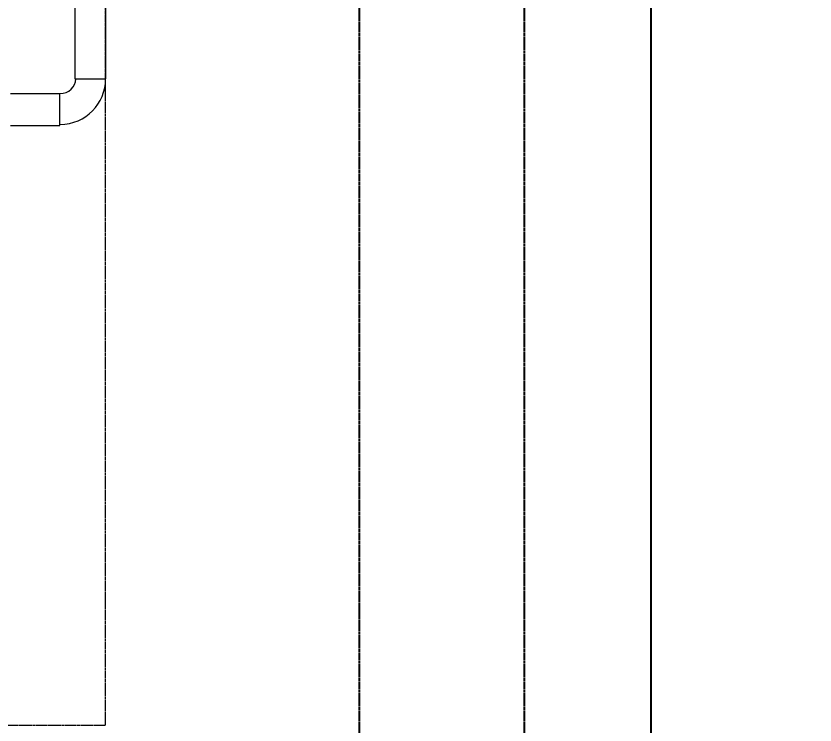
# Model space of a CAD drawing. Header units: millimetres. Extents: x -9013 to 516, y -36629 to 6082.
# Drawn here: x -647.5 to -332.7, y -22600.7 to -22321.4 of the extents above; entities that cross this region are included whole.
import ezdxf

# ---------------------------------------------------------------- set-up
doc = ezdxf.new("R2010")
doc.units = ezdxf.units.MM
doc.header["$LTSCALE"] = 0.05
doc.linetypes.add('CENTER', pattern=[50.8, 31.75, -6.35, 6.35, -6.35])
doc.linetypes.add('CENTER2', pattern=[28.575, 19.05, -3.175, 3.175, -3.175])
doc.layers.get('0').update_dxf_attribs({"lineweight": 18})
doc.layers.get('Defpoints').update_dxf_attribs({"color": 140, "lineweight": 18})
for name, color, linetype in [('1', 7, 'Continuous'), ('2CONC', 4, 'Continuous'), ('HWAT___5CS', 3, 'CENTER2')]:
    doc.layers.add(name, color=color, linetype=linetype)
doc.layers.add('G-Anno-Std-Cntr', color=1, linetype='CENTER2', lineweight=18)
doc.styles.add('trebuchet_MS', font='trebuc.ttf')
doc.dimstyles.new('MGP', dxfattribs={"dimtxt": 2.5, "dimasz": 2.5, "dimexe": 1.25, "dimexo": 0.625, "dimtad": 1, "dimdec": 0, "dimtxsty": 'trebuchet_MS', "dimcen": 2.5, "dimclrt": 7, "dimadec": 0, "dimazin": 0, "dimtfac": 1, "dimtdec": 0, "dimtmove": 0, "dimatfit": 3, "dimfxl": 1.148294, "dimfxlon": 1, "dimarcsym": 2})

# ---------------------------------------------------------------- blocks, each defined once
blk = doc.blocks.new('*D943')
at = {"color": 0, "lineweight": -2, "transparency": 16777216}
for p, q in [((-309.3, -22600.73), (-181.47, -22600.73)), ((-194.47, -22675.73), (-194.47, -22625.73)), ((-309.3, -22700.73), (-181.47, -22700.73))]:
    blk.add_line(p, q, dxfattribs=at)
at = {"color": 0, "transparency": 16777216}
for points in [[(-198.64, -22625.73), (-190.31, -22625.73), (-194.47, -22600.73)], [(-198.64, -22675.73), (-190.31, -22675.73), (-194.47, -22700.73)]]:
    blk.add_solid(points, dxfattribs=at)
at = {"layer": 'Defpoints', "color": 0, "transparency": 16777216}
for p in [(-635.36, -22600.73), (-194.47, -22600.73), (-635.36, -22700.73)]:
    blk.add_point(p, dxfattribs=at)
at = {"color": 7, "transparency": 16777216, "insert": (-213.19, -22650.73), "char_height": 25, "attachment_point": 5, "rotation": 90, "style": 'trebuchet_MS'}
blk.add_mtext('100', dxfattribs=at)
blk = doc.blocks.new('*D944')
at = {"color": 0, "lineweight": -2, "transparency": 16777216}
for p, q in [((-309.3, -22150.73), (-181.47, -22150.73)), ((-194.47, -22575.73), (-194.47, -22175.73)), ((-309.3, -22600.73), (-181.47, -22600.73))]:
    blk.add_line(p, q, dxfattribs=at)
at = {"color": 0, "transparency": 16777216}
for points in [[(-198.64, -22175.73), (-190.31, -22175.73), (-194.47, -22150.73)], [(-198.64, -22575.73), (-190.31, -22575.73), (-194.47, -22600.73)]]:
    blk.add_solid(points, dxfattribs=at)
at = {"layer": 'Defpoints', "color": 0, "transparency": 16777216}
for p in [(-635.36, -22150.73), (-194.47, -22150.73), (-635.36, -22600.73)]:
    blk.add_point(p, dxfattribs=at)
at = {"color": 7, "transparency": 16777216, "insert": (-213.19, -22375.73), "char_height": 25, "attachment_point": 5, "rotation": 90, "style": 'trebuchet_MS'}
blk.add_mtext('450', dxfattribs=at)
blk = doc.blocks.new('*D948')
at = {"color": 0, "lineweight": -2, "transparency": 16777216}
for p, q in [((-145.63, -22050.73), (-17.8, -22050.73)), ((-30.8, -22075.73), (-30.8, -24375.73)), ((-145.63, -24400.73), (-17.8, -24400.73))]:
    blk.add_line(p, q, dxfattribs=at)
at = {"color": 0, "transparency": 16777216}
for points in [[(-34.96, -22075.73), (-26.63, -22075.73), (-30.8, -22050.73)], [(-34.96, -24375.73), (-26.63, -24375.73), (-30.8, -24400.73)]]:
    blk.add_solid(points, dxfattribs=at)
at = {"layer": 'Defpoints', "color": 0, "transparency": 16777216}
for p in [(-397.2, -22050.73), (-397.2, -24400.73), (-30.8, -24400.73)]:
    blk.add_point(p, dxfattribs=at)
at = {"color": 7, "transparency": 16777216, "insert": (-49.52, -23225.73), "char_height": 25, "attachment_point": 5, "rotation": 90, "style": 'trebuchet_MS'}
blk.add_mtext('2350', dxfattribs=at)
blk = doc.blocks.new('gas meter 1')
at = {"layer": '1', "color": 42, "lineweight": 9}
for points in [[(-6242.32, 3115), (-6242.32, 3001.6)], [(-6230.2, 3115), (-6230.2, 3001.6)], [(-6267.74, 2995.74), (-6248.19, 2995.74)], [(-6267.74, 2983.22), (-6248.19, 2983.22)]]:
    blk.add_lwpolyline(points, dxfattribs=at)
at = {"layer": '1', "color": 0, "lineweight": 5}
for points in [[(-6242.32, 3001.6), (-6230.2, 3001.6)], [(-6248.19, 2983.22), (-6248.19, 2995.74)]]:
    blk.add_lwpolyline(points, dxfattribs=at)
at = {"layer": '1', "color": 42, "lineweight": 9}
for points in [[(-6248.19, 2995.74), (-6244.67, 2995.74), (-6241.93, 2998.47), (-6241.93, 3001.6)], [(-6248.19, 2983.62), (-6238.02, 2983.62), (-6230.2, 2991.83), (-6230.2, 3001.6)]]:
    blk.add_open_spline(points, degree=3, dxfattribs=at)
at = {"layer": 'G-Anno-Std-Cntr'}
blk.add_lwpolyline([(-6480.2, 2746.98), (-6230.2, 2746.98), (-6230.2, 3196.98), (-6480.2, 3196.98)], close=True, dxfattribs=at)

msp = doc.modelspace()

# ---------------------------------------------------------------- linework, layer by layer
at = {"layer": '2CONC', "lineweight": -3}
msp.add_line((-397.2, -24400.73), (-397.2, -22050.73), dxfattribs=at)
at = {"layer": 'HWAT___5CS', "color": 2}
for p, q in [((-512.2, -24400.73), (-512.2, -22050.73)), ((-447.2, -24400.73), (-447.2, -22050.73))]:
    msp.add_line(p, q, dxfattribs=at)

# ---------------------------------------------------------------- block references
at = {"layer": 'G-Anno-Std-Cntr', "color": 7, "linetype": 'CENTER'}
msp.add_blockref('gas meter 1', (5618, -25347.7), dxfattribs=at)

# ---------------------------------------------------------------- dimensions: what is measured, and where the dimension line sits
for base, p1, p2, picture, middle in [((-30.8, -24400.73), (-397.2, -22050.73), (-397.2, -24400.73), '*D948', (-49.52, -23225.73)), ((-194.47, -22150.73), (-635.36, -22600.73), (-635.36, -22150.73), '*D944', (-213.19, -22375.73)), ((-194.47, -22600.73), (-635.36, -22700.73), (-635.36, -22600.73), '*D943', (-213.19, -22650.73))]:
    dim = msp.add_linear_dim(base=base, p1=p1, p2=p2, angle=90, dimstyle='MGP', override={"dimscale": 100, "dimtxt": 0.25, "dimasz": 0.25, "dimexe": 0.13, "dimexo": 0.06, "dimgap": 0.06, "dimarcsym": 1})
    dim.commit()
    dim.dimension.update_dxf_attribs({"geometry": picture, "text_midpoint": middle})

doc.saveas('drawing.dxf')
